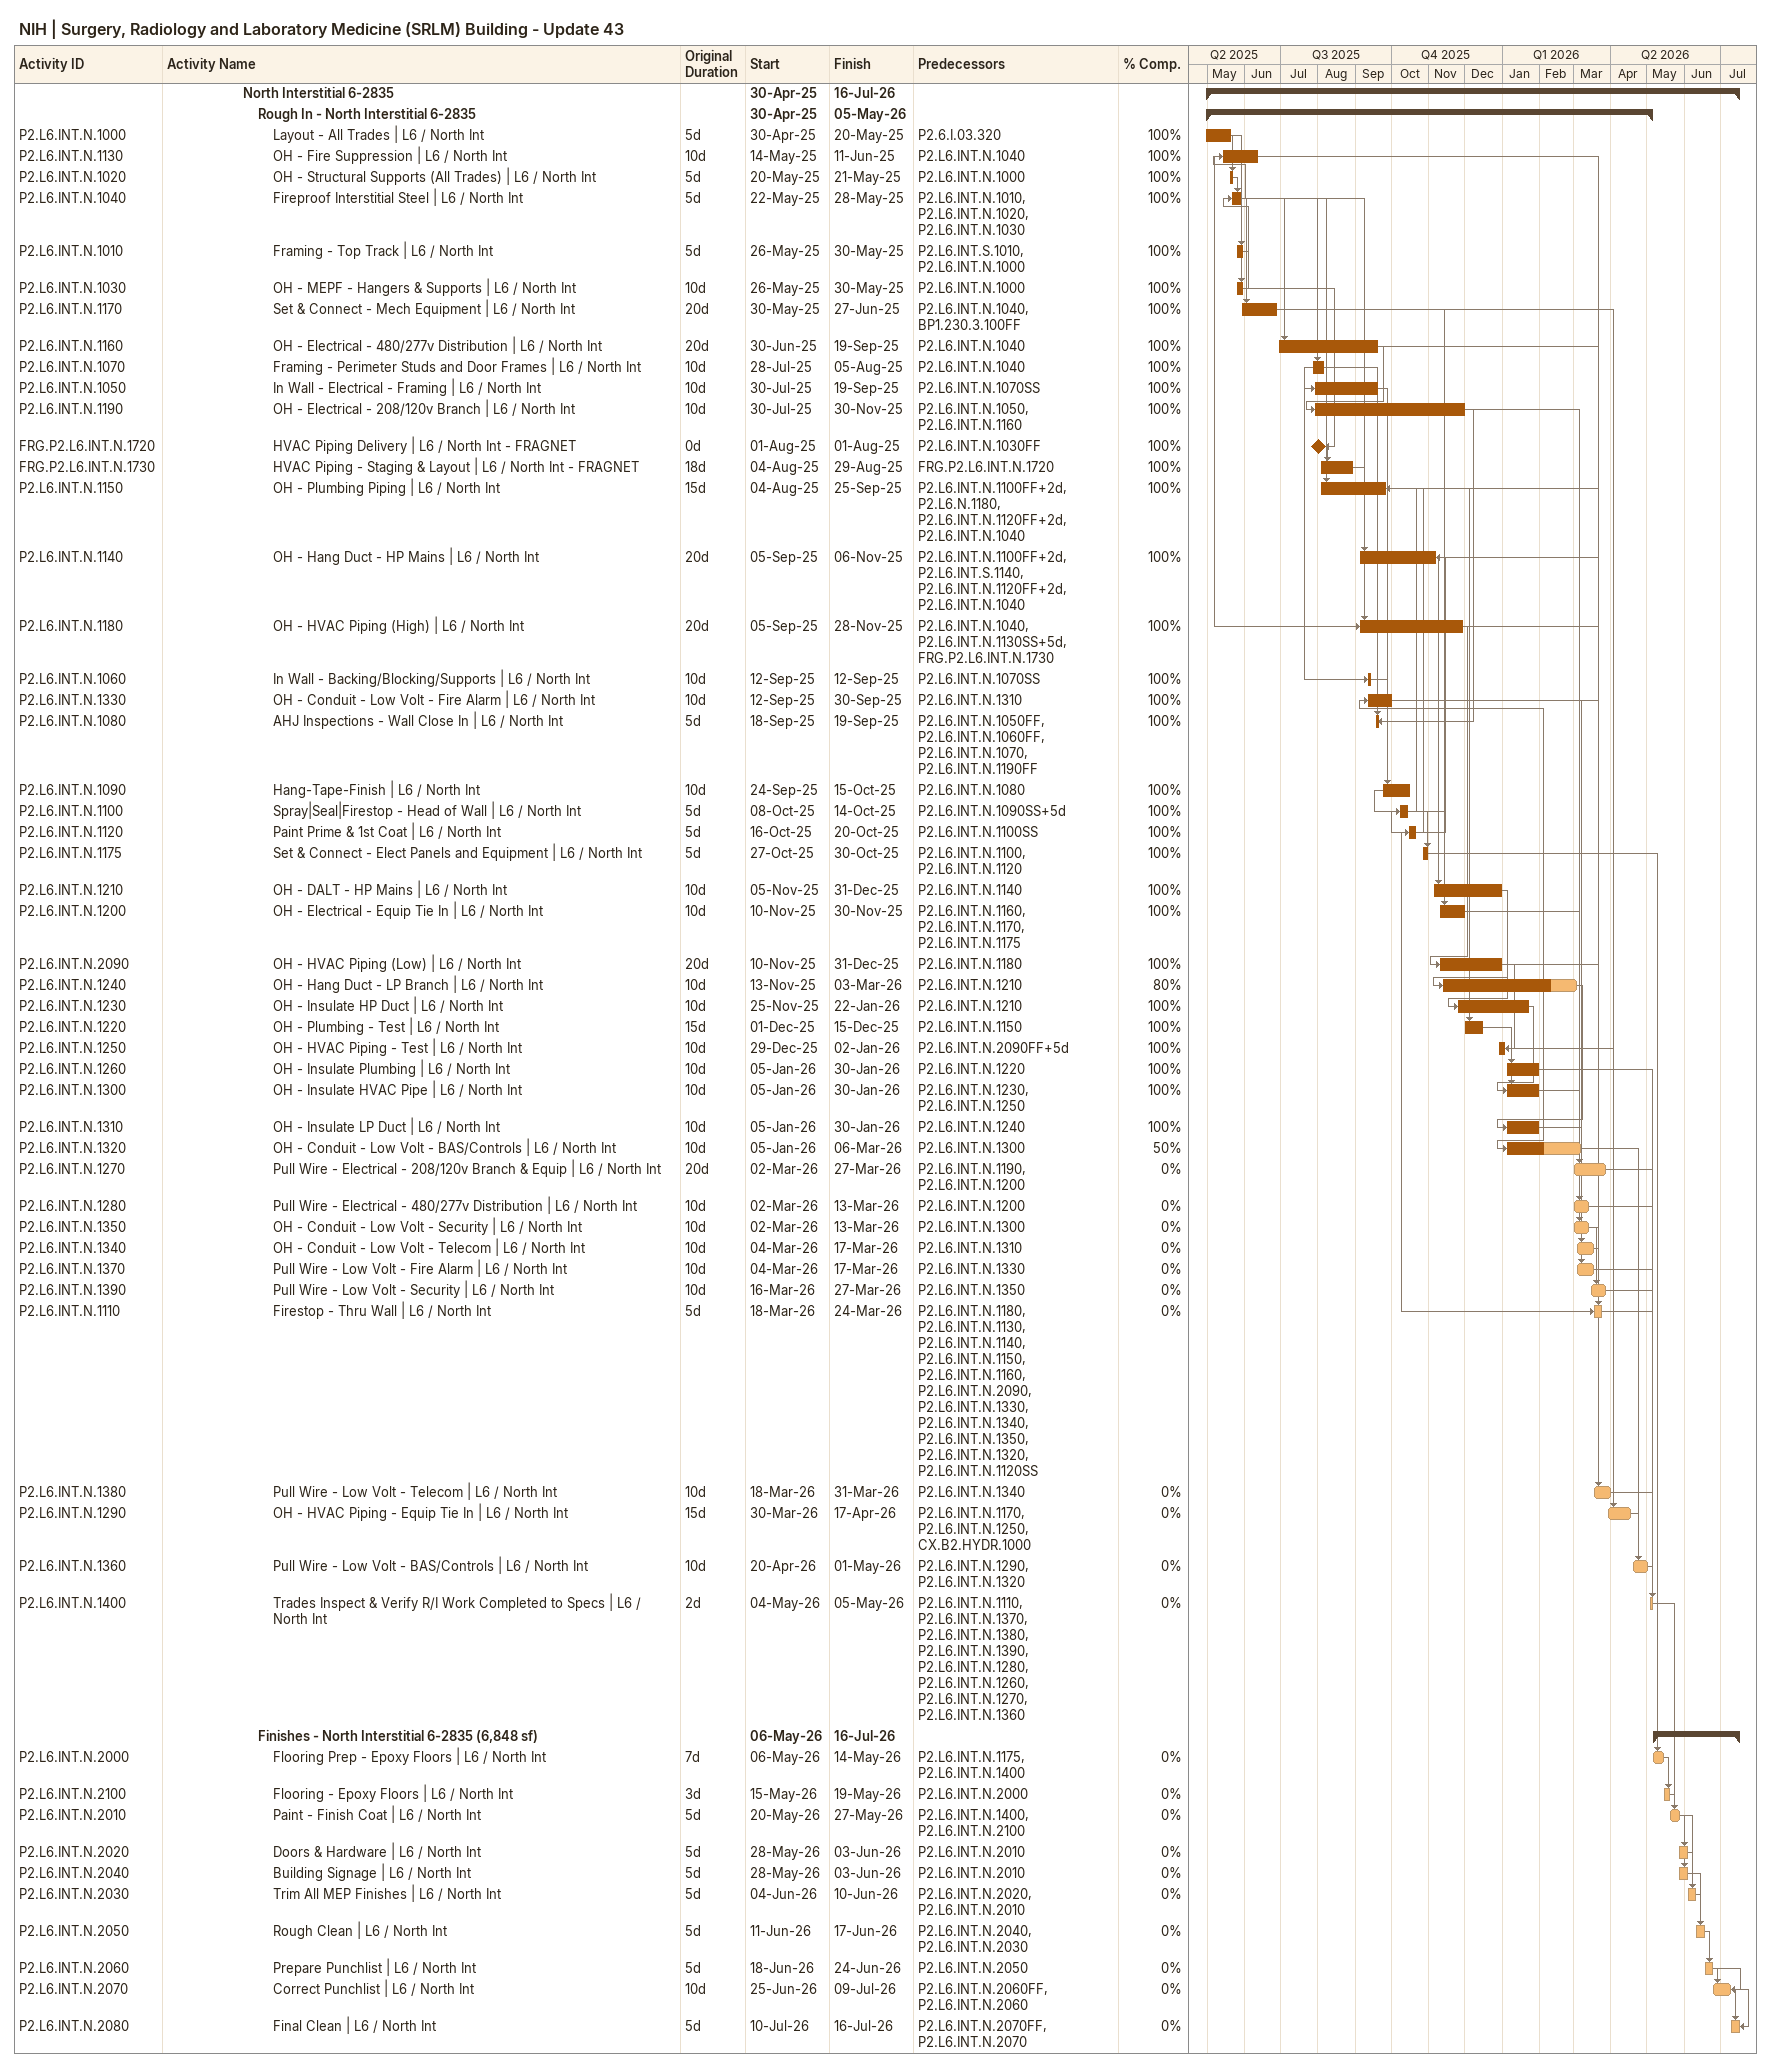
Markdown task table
NIH | Surgery, Radiology and Laboratory Medicine (SRLM) Building - Update 43

| ID | Level | Task | Original duration | Start | Finish | Predecessors | % complete |
|---|---|---|---|---|---|---|---|
|  | 6 | **North Interstitial 6-2835** |  | 2025-04-30 | 2026-07-16 |  |  |
|  | 7 | **Rough In - North Interstitial 6-2835** |  | 2025-04-30 | 2026-05-05 |  |  |
| P2.L6.INT.N.1000 | 8 | Layout - All Trades \| L6 / North Int | 5d | 2025-04-30 | 2025-05-20 | P2.6.I.03.320 | 100 |
| P2.L6.INT.N.1130 | 8 | OH - Fire Suppression \| L6 / North Int | 10d | 2025-05-14 | 2025-06-11 | P2.L6.INT.N.1040 | 100 |
| P2.L6.INT.N.1020 | 8 | OH - Structural Supports (All Trades) \| L6 / North Int | 5d | 2025-05-20 | 2025-05-21 | P2.L6.INT.N.1000 | 100 |
| P2.L6.INT.N.1040 | 8 | Fireproof Interstitial Steel \| L6 / North Int | 5d | 2025-05-22 | 2025-05-28 | P2.L6.INT.N.1010, P2.L6.INT.N.1020, P2.L6.INT.N.1030 | 100 |
| P2.L6.INT.N.1010 | 8 | Framing - Top Track \| L6 / North Int | 5d | 2025-05-26 | 2025-05-30 | P2.L6.INT.S.1010, P2.L6.INT.N.1000 | 100 |
| P2.L6.INT.N.1030 | 8 | OH - MEPF - Hangers & Supports \| L6 / North Int | 10d | 2025-05-26 | 2025-05-30 | P2.L6.INT.N.1000 | 100 |
| P2.L6.INT.N.1170 | 8 | Set & Connect - Mech Equipment \| L6 / North Int | 20d | 2025-05-30 | 2025-06-27 | P2.L6.INT.N.1040, BP1.230.3.100FF | 100 |
| P2.L6.INT.N.1160 | 8 | OH - Electrical - 480/277v Distribution \| L6 / North Int | 20d | 2025-06-30 | 2025-09-19 | P2.L6.INT.N.1040 | 100 |
| P2.L6.INT.N.1070 | 8 | Framing - Perimeter Studs and Door Frames \| L6 / North Int | 10d | 2025-07-28 | 2025-08-05 | P2.L6.INT.N.1040 | 100 |
| P2.L6.INT.N.1050 | 8 | In Wall - Electrical - Framing \| L6 / North Int | 10d | 2025-07-30 | 2025-09-19 | P2.L6.INT.N.1070SS | 100 |
| P2.L6.INT.N.1190 | 8 | OH - Electrical - 208/120v Branch \| L6 / North Int | 10d | 2025-07-30 | 2025-11-30 | P2.L6.INT.N.1050, P2.L6.INT.N.1160 | 100 |
| FRG.P2.L6.INT.N.1720 | 8 | HVAC Piping Delivery \| L6 / North Int - FRAGNET | 0d | 2025-08-01 | 2025-08-01 | P2.L6.INT.N.1030FF | 100 |
| FRG.P2.L6.INT.N.1730 | 8 | HVAC Piping - Staging & Layout \| L6 / North Int - FRAGNET | 18d | 2025-08-04 | 2025-08-29 | FRG.P2.L6.INT.N.1720 | 100 |
| P2.L6.INT.N.1150 | 8 | OH - Plumbing Piping \| L6 / North Int | 15d | 2025-08-04 | 2025-09-25 | P2.L6.INT.N.1100FF+2d, P2.L6.N.1180, P2.L6.INT.N.1120FF+2d, P2.L6.INT.N.1040 | 100 |
| P2.L6.INT.N.1140 | 8 | OH - Hang Duct - HP Mains \| L6 / North Int | 20d | 2025-09-05 | 2025-11-06 | P2.L6.INT.N.1100FF+2d, P2.L6.INT.S.1140, P2.L6.INT.N.1120FF+2d, P2.L6.INT.N.1040 | 100 |
| P2.L6.INT.N.1180 | 8 | OH - HVAC Piping (High) \| L6 / North Int | 20d | 2025-09-05 | 2025-11-28 | P2.L6.INT.N.1040, P2.L6.INT.N.1130SS+5d, FRG.P2.L6.INT.N.1730 | 100 |
| P2.L6.INT.N.1060 | 8 | In Wall - Backing/Blocking/Supports \| L6 / North Int | 10d | 2025-09-12 | 2025-09-12 | P2.L6.INT.N.1070SS | 100 |
| P2.L6.INT.N.1330 | 8 | OH - Conduit - Low Volt - Fire Alarm \| L6 / North Int | 10d | 2025-09-12 | 2025-09-30 | P2.L6.INT.N.1310 | 100 |
| P2.L6.INT.N.1080 | 8 | AHJ Inspections - Wall Close In \| L6 / North Int | 5d | 2025-09-18 | 2025-09-19 | P2.L6.INT.N.1050FF, P2.L6.INT.N.1060FF, P2.L6.INT.N.1070, P2.L6.INT.N.1190FF | 100 |
| P2.L6.INT.N.1090 | 8 | Hang-Tape-Finish \| L6 / North Int | 10d | 2025-09-24 | 2025-10-15 | P2.L6.INT.N.1080 | 100 |
| P2.L6.INT.N.1100 | 8 | Spray\|Seal\|Firestop - Head of Wall \| L6 / North Int | 5d | 2025-10-08 | 2025-10-14 | P2.L6.INT.N.1090SS+5d | 100 |
| P2.L6.INT.N.1120 | 8 | Paint Prime & 1st Coat \| L6 / North Int | 5d | 2025-10-16 | 2025-10-20 | P2.L6.INT.N.1100SS | 100 |
| P2.L6.INT.N.1175 | 8 | Set & Connect - Elect Panels and Equipment \| L6 / North Int | 5d | 2025-10-27 | 2025-10-30 | P2.L6.INT.N.1100, P2.L6.INT.N.1120 | 100 |
| P2.L6.INT.N.1210 | 8 | OH - DALT - HP Mains \| L6 / North Int | 10d | 2025-11-05 | 2025-12-31 | P2.L6.INT.N.1140 | 100 |
| P2.L6.INT.N.1200 | 8 | OH - Electrical - Equip Tie In \| L6 / North Int | 10d | 2025-11-10 | 2025-11-30 | P2.L6.INT.N.1160, P2.L6.INT.N.1170, P2.L6.INT.N.1175 | 100 |
| P2.L6.INT.N.2090 | 8 | OH - HVAC Piping (Low) \| L6 / North Int | 20d | 2025-11-10 | 2025-12-31 | P2.L6.INT.N.1180 | 100 |
| P2.L6.INT.N.1240 | 8 | OH - Hang Duct - LP Branch \| L6 / North Int | 10d | 2025-11-13 | 2026-03-03 | P2.L6.INT.N.1210 | 80 |
| P2.L6.INT.N.1230 | 8 | OH - Insulate HP Duct \| L6 / North Int | 10d | 2025-11-25 | 2026-01-22 | P2.L6.INT.N.1210 | 100 |
| P2.L6.INT.N.1220 | 8 | OH - Plumbing - Test \| L6 / North Int | 15d | 2025-12-01 | 2025-12-15 | P2.L6.INT.N.1150 | 100 |
| P2.L6.INT.N.1250 | 8 | OH - HVAC Piping - Test \| L6 / North Int | 10d | 2025-12-29 | 2026-01-02 | P2.L6.INT.N.2090FF+5d | 100 |
| P2.L6.INT.N.1260 | 8 | OH - Insulate Plumbing \| L6 / North Int | 10d | 2026-01-05 | 2026-01-30 | P2.L6.INT.N.1220 | 100 |
| P2.L6.INT.N.1300 | 8 | OH - Insulate HVAC Pipe \| L6 / North Int | 10d | 2026-01-05 | 2026-01-30 | P2.L6.INT.N.1230, P2.L6.INT.N.1250 | 100 |
| P2.L6.INT.N.1310 | 8 | OH - Insulate LP Duct \| L6 / North Int | 10d | 2026-01-05 | 2026-01-30 | P2.L6.INT.N.1240 | 100 |
| P2.L6.INT.N.1320 | 8 | OH - Conduit - Low Volt - BAS/Controls \| L6 / North Int | 10d | 2026-01-05 | 2026-03-06 | P2.L6.INT.N.1300 | 50 |
| P2.L6.INT.N.1270 | 8 | Pull Wire - Electrical - 208/120v Branch & Equip \| L6 / North Int | 20d | 2026-03-02 | 2026-03-27 | P2.L6.INT.N.1190, P2.L6.INT.N.1200 | 0 |
| P2.L6.INT.N.1280 | 8 | Pull Wire - Electrical - 480/277v Distribution \| L6 / North Int | 10d | 2026-03-02 | 2026-03-13 | P2.L6.INT.N.1200 | 0 |
| P2.L6.INT.N.1350 | 8 | OH - Conduit - Low Volt - Security \| L6 / North Int | 10d | 2026-03-02 | 2026-03-13 | P2.L6.INT.N.1300 | 0 |
| P2.L6.INT.N.1340 | 8 | OH - Conduit - Low Volt - Telecom \| L6 / North Int | 10d | 2026-03-04 | 2026-03-17 | P2.L6.INT.N.1310 | 0 |
| P2.L6.INT.N.1370 | 8 | Pull Wire - Low Volt - Fire Alarm \| L6 / North Int | 10d | 2026-03-04 | 2026-03-17 | P2.L6.INT.N.1330 | 0 |
| P2.L6.INT.N.1390 | 8 | Pull Wire - Low Volt - Security \| L6 / North Int | 10d | 2026-03-16 | 2026-03-27 | P2.L6.INT.N.1350 | 0 |
| P2.L6.INT.N.1110 | 8 | Firestop - Thru Wall \| L6 / North Int | 5d | 2026-03-18 | 2026-03-24 | P2.L6.INT.N.1180, P2.L6.INT.N.1130, P2.L6.INT.N.1140, P2.L6.INT.N.1150, P2.L6.INT.N.1160, P2.L6.INT.N.2090, P2.L6.INT.N.1330, P2.L6.INT.N.1340, P2.L6.INT.N.1350, P2.L6.INT.N.1320, P2.L6.INT.N.1120SS | 0 |
| P2.L6.INT.N.1380 | 8 | Pull Wire - Low Volt - Telecom \| L6 / North Int | 10d | 2026-03-18 | 2026-03-31 | P2.L6.INT.N.1340 | 0 |
| P2.L6.INT.N.1290 | 8 | OH - HVAC Piping - Equip Tie In \| L6 / North Int | 15d | 2026-03-30 | 2026-04-17 | P2.L6.INT.N.1170, P2.L6.INT.N.1250, CX.B2.HYDR.1000 | 0 |
| P2.L6.INT.N.1360 | 8 | Pull Wire - Low Volt - BAS/Controls \| L6 / North Int | 10d | 2026-04-20 | 2026-05-01 | P2.L6.INT.N.1290, P2.L6.INT.N.1320 | 0 |
| P2.L6.INT.N.1400 | 8 | Trades Inspect & Verify R/I Work Completed to Specs \| L6 / North Int | 2d | 2026-05-04 | 2026-05-05 | P2.L6.INT.N.1110, P2.L6.INT.N.1370, P2.L6.INT.N.1380, P2.L6.INT.N.1390, P2.L6.INT.N.1280, P2.L6.INT.N.1260, P2.L6.INT.N.1270, P2.L6.INT.N.1360 | 0 |
|  | 7 | **Finishes - North Interstitial 6-2835 (6,848 sf)** |  | 2026-05-06 | 2026-07-16 |  |  |
| P2.L6.INT.N.2000 | 8 | Flooring Prep - Epoxy Floors \| L6 / North Int | 7d | 2026-05-06 | 2026-05-14 | P2.L6.INT.N.1175, P2.L6.INT.N.1400 | 0 |
| P2.L6.INT.N.2100 | 8 | Flooring - Epoxy Floors \| L6 / North Int | 3d | 2026-05-15 | 2026-05-19 | P2.L6.INT.N.2000 | 0 |
| P2.L6.INT.N.2010 | 8 | Paint - Finish Coat \| L6 / North Int | 5d | 2026-05-20 | 2026-05-27 | P2.L6.INT.N.1400, P2.L6.INT.N.2100 | 0 |
| P2.L6.INT.N.2020 | 8 | Doors & Hardware \| L6 / North Int | 5d | 2026-05-28 | 2026-06-03 | P2.L6.INT.N.2010 | 0 |
| P2.L6.INT.N.2040 | 8 | Building Signage \| L6 / North Int | 5d | 2026-05-28 | 2026-06-03 | P2.L6.INT.N.2010 | 0 |
| P2.L6.INT.N.2030 | 8 | Trim All MEP Finishes \| L6 / North Int | 5d | 2026-06-04 | 2026-06-10 | P2.L6.INT.N.2020, P2.L6.INT.N.2010 | 0 |
| P2.L6.INT.N.2050 | 8 | Rough Clean \| L6 / North Int | 5d | 2026-06-11 | 2026-06-17 | P2.L6.INT.N.2040, P2.L6.INT.N.2030 | 0 |
| P2.L6.INT.N.2060 | 8 | Prepare Punchlist \| L6 / North Int | 5d | 2026-06-18 | 2026-06-24 | P2.L6.INT.N.2050 | 0 |
| P2.L6.INT.N.2070 | 8 | Correct Punchlist \| L6 / North Int | 10d | 2026-06-25 | 2026-07-09 | P2.L6.INT.N.2060FF, P2.L6.INT.N.2060 | 0 |
| P2.L6.INT.N.2080 | 8 | Final Clean \| L6 / North Int | 5d | 2026-07-10 | 2026-07-16 | P2.L6.INT.N.2070FF, P2.L6.INT.N.2070 | 0 |
